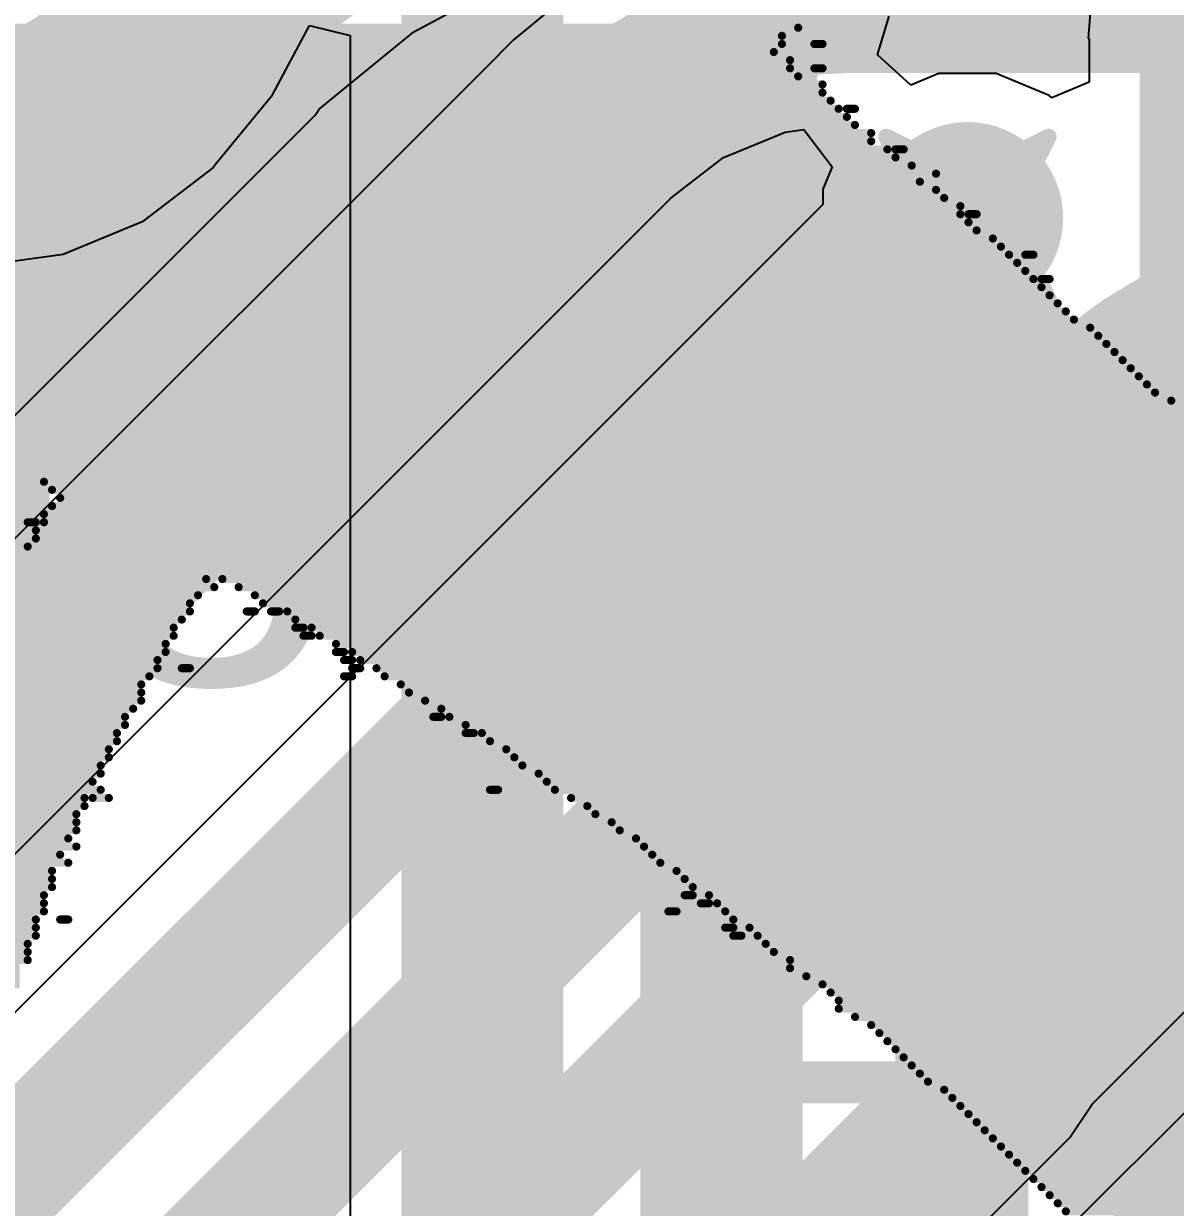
# Model space of a CAD drawing. Header units: inches. Extents: x -5 to 426, y -53 to 116.
# Drawn here: x 27.379 to 30.986, y -7.304 to -3.595 of the extents above; entities that cross this region are included whole.
import ezdxf

# ---------------------------------------------------------------- set-up
doc = ezdxf.new("R2010")
doc.units = ezdxf.units.IN
for name, color, linetype in [('Board Outline', 216, 'Continuous'), ('Bottom Layer', 5, 'Continuous'), ('Bottom Overlay', 54, 'Continuous'), ('Drill Drawing', 1, 'Continuous'), ('Top Layer', 1, 'Continuous'), ('Top Overlay', 2, 'Continuous'), ('Top Paste', 8, 'Continuous'), ('Top Solder', 216, 'Continuous'), ('Via Holes', 16, 'Continuous')]:
    doc.layers.add(name, color=color, linetype=linetype)
doc.styles.add('Arial', font='', dxfattribs={"height": 0.2})
doc.styles.get('Arial').set_extended_font_data('Arial')

# ---------------------------------------------------------------- blocks, each defined once
blk = doc.blocks.new('R___0603_50')
at = {"layer": 'Top Layer'}
for points in [[(-0.381, 0.4445), (-0.381, -0.4445), (-1.143, -0.4445), (-1.143, 0.4445)], [(1.143, 0.4445), (1.143, -0.4445), (0.381, -0.4445), (0.381, 0.4445)]]:
    blk.add_hatch(color=1, dxfattribs=at).paths.add_polyline_path(points)
at = {"layer": 'Top Paste'}
for points in [[(-0.381, 0.4445), (-0.381, -0.4445), (-1.143, -0.4445), (-1.143, 0.4445)], [(1.143, 0.4445), (1.143, -0.4445), (0.381, -0.4445), (0.381, 0.4445)]]:
    blk.add_hatch(color=8, dxfattribs=at).paths.add_polyline_path(points)
at = {"layer": 'Top Solder'}
for points in [[(-0.2794, 0.5461), (-0.2794, -0.5461), (-1.2446, -0.5461), (-1.2446, 0.5461)], [(1.2446, 0.5461), (1.2446, -0.5461), (0.2794, -0.5461), (0.2794, 0.5461)]]:
    blk.add_hatch(color=216, dxfattribs=at).paths.add_polyline_path(points)
at = {"layer": 'Top Overlay', "const_width": 0.127}
for points in [[(-1.2192, 0.5334), (1.2192, 0.5334)], [(-1.2192, 0.5334), (-1.2192, -0.5334)], [(1.2192, 0.5334), (1.2192, -0.5334)], [(-1.2192, -0.5334), (1.2192, -0.5334)]]:
    blk.add_lwpolyline(points, dxfattribs=at)
at = {"layer": 'Top Overlay', "const_width": 0.0635}
for points in [[(-1.25095, 0.5334, 1), (-1.18745, 0.5334, 1)], [(-1.25095, 0.5334, 1), (-1.18745, 0.5334, 1)], [(1.18745, 0.5334, 1), (1.25095, 0.5334, 1)], [(1.18745, 0.5334, 1), (1.25095, 0.5334, 1)], [(-1.25095, -0.5334, 1), (-1.18745, -0.5334, 1)], [(-1.25095, -0.5334, 1), (-1.18745, -0.5334, 1)], [(1.18745, -0.5334, 1), (1.25095, -0.5334, 1)], [(1.18745, -0.5334, 1), (1.25095, -0.5334, 1)]]:
    blk.add_lwpolyline(points, format="xyb", close=True, dxfattribs=at)
blk = doc.blocks.new('TSOT_23_6_73')
at = {"layer": 'Top Overlay', "const_width": 0.127}
for points in [[(-1.8542, 0.9652), (-1.9812, 1.0922)], [(-1.9812, 1.0922), (-1.9812, 0.8382)], [(-1.8542, 0.9652), (-1.9812, 0.8382)]]:
    blk.add_lwpolyline(points, dxfattribs=at)
at = {"layer": 'Top Overlay', "const_width": 0.0635}
for points in [[(-2.013, 1.0922, 1), (-1.9494, 1.0922, 1)], [(-2.013, 1.0922, 1), (-1.9494, 1.0922, 1)], [(-1.886, 0.9652, 1), (-1.8224, 0.9652, 1)], [(-1.886, 0.9652, 1), (-1.8224, 0.9652, 1)], [(-2.013, 0.8382, 1), (-1.9494, 0.8382, 1)], [(-2.013, 0.8382, 1), (-1.9494, 0.8382, 1)]]:
    blk.add_lwpolyline(points, format="xyb", close=True, dxfattribs=at)

msp = doc.modelspace()

# ---------------------------------------------------------------- hatches: boundary and pattern name
at = {"layer": 'Bottom Layer'}
h = msp.add_hatch(color=5, dxfattribs=at)
edge = h.paths.add_edge_path()
edge.add_arc((30.3345, -4.2036), 0.3, 0, 360)
at = {"layer": 'Top Layer'}
h = msp.add_hatch(color=1, dxfattribs=at)
edge = h.paths.add_edge_path()
edge.add_arc((30.3345, -4.2036), 0.3, 0, 360)
msp.add_hatch(color=1, dxfattribs=at).paths.add_polyline_path([(30.8484, -5.894), (33.2963, -5.894), (33.2963, -4.9796), (30.8484, -4.9796)])
at = {"layer": 'Via Holes'}
h = msp.add_hatch(color=7, dxfattribs=at)
edge = h.paths.add_edge_path()
edge.add_arc((30.3345, -4.2036), 0.15, 0, 360)

# ---------------------------------------------------------------- linework, layer by layer
at = {"layer": 'Board Outline', "const_width": 0.254}
msp.add_lwpolyline([(49.7725, 6.3481, -1.144567), (-0.2979, -38.4414)], format="xyb", dxfattribs=at)
at = {"layer": 'Bottom Layer'}
for p, q in [((28.6002, -3.6204), (28.9576, -3.4293)), ((29.0488, -3.5344), (28.9114, -3.6472)), ((28.3038, -3.8636), (28.6002, -3.6204)), ((28.9113, -3.6472), (28.8219, -3.7373)), ((28.9114, -3.6472), (28.9113, -3.6472)), ((28.8219, -3.7373), (20.6714, -11.8878)), ((20.6395, -11.534), (28.2915, -3.8821)), ((28.2915, -3.8821), (28.3038, -3.8636)), ((29.7632, -3.9349), (29.8219, -3.9272)), ((29.8219, -3.9272), (29.9111, -4.0435)), ((29.5708, -4.0146), (29.7632, -3.9349)), ((29.5022, -4.0672), (29.5708, -4.0146)), ((29.4061, -4.142), (29.5022, -4.0672)), ((29.9111, -4.0435), (29.8821, -4.1136)), ((29.8821, -4.1136), (29.8821, -4.1615)), ((29.3173, -4.2308), (29.4061, -4.142)), ((29.8821, -4.1615), (20.9794, -13.0642)), ((21.1658, -12.3823), (29.3173, -4.2308)), ((30.7247, -6.9808), (31.2388, -6.4667)), ((31.1856, -6.8354), (21.0486, -16.9723)), ((30.6554, -7.0844), (30.7247, -6.9808)), ((20.8373, -16.9025), (30.6554, -7.0844))]:
    msp.add_line(p, q, dxfattribs=at)
for points, const_width in [([(27.9527, -3.5433, -0.198912), (29.7488, -2.7993)], 0.635), ([(29.1589, -3.8947, -0.198912), (29.9697, -3.5589)], 0.381), ([(30.4822, -4.9336, -0.198912), (32.2783, -4.1897)], 0.381), ([(30.3798, -5.8424, -0.198912), (32.8178, -4.8326)], 0.381), ([(31.0057, -6.2054, -0.196871), (32.7876, -5.4755)], 0.381), ([(30.9916, -6.2194, -0.001965), (31.0057, -6.2054)], 0.381)]:
    msp.add_lwpolyline(points, format="xyb", dxfattribs=dict(at, const_width=const_width))
for points, const_width in [([(20.3008, -11.1952), (27.9527, -3.5433)], 0.635), ([(29.9697, -3.5589), (39.7896, -3.5589)], 0.381), ([(20.9186, -12.135), (29.1589, -3.8947)], 0.381), ([(21.2267, -13.3114), (30.3345, -4.2036)], 0.381), ([(20.0917, -15.3242), (30.4822, -4.9336)], 0.381), ([(19.8879, -16.3343), (30.3798, -5.8424)], 0.381), ([(30.4082, -6.8028), (30.9916, -6.2194)], 0.381), ([(30.3022, -6.9088), (30.4082, -6.8028)], 0.381), ([(30.4082, -6.8372), (30.4082, -6.8028)], 0.381), ([(19.8207, -17.4247), (30.4082, -6.8372)], 0.381), ([(21.091, -17.4244), (31.5226, -6.9928)], 0.381)]:
    msp.add_lwpolyline(points, dxfattribs=dict(at, const_width=const_width))
for points, const_width in [([(27.794, -3.5433, 1), (28.1115, -3.5433, 1)], 0.3175), ([(27.794, -3.5433, 1), (28.1115, -3.5433, 1)], 0.3175), ([(29.8744, -3.5589, 1), (30.0649, -3.5589, 1)], 0.1905), ([(29.8744, -3.5589, 1), (30.0649, -3.5589, 1)], 0.1905), ([(29.0637, -3.8947, 1), (29.2542, -3.8947, 1)], 0.1905), ([(29.0637, -3.8947, 1), (29.2542, -3.8947, 1)], 0.1905), ([(30.2393, -4.2036, 1), (30.4298, -4.2036, 1)], 0.1905), ([(30.387, -4.9336, 1), (30.5775, -4.9336, 1)], 0.1905), ([(30.387, -4.9336, 1), (30.5775, -4.9336, 1)], 0.1905), ([(30.2845, -5.8424, 1), (30.475, -5.8424, 1)], 0.1905), ([(30.2845, -5.8424, 1), (30.475, -5.8424, 1)], 0.1905), ([(30.8963, -6.2194, 1), (31.0868, -6.2194, 1)], 0.1905), ([(30.8963, -6.2194, 1), (31.0868, -6.2194, 1)], 0.1905), ([(30.9105, -6.2054, 1), (31.101, -6.2054, 1)], 0.1905), ([(30.9105, -6.2054, 1), (31.101, -6.2054, 1)], 0.1905), ([(30.313, -6.8028, 1), (30.5035, -6.8028, 1)], 0.1905), ([(30.313, -6.8028, 1), (30.5035, -6.8028, 1)], 0.1905), ([(30.313, -6.8028, 1), (30.5035, -6.8028, 1)], 0.1905), ([(30.313, -6.8372, 1), (30.5035, -6.8372, 1)], 0.1905), ([(30.313, -6.8372, 1), (30.5035, -6.8372, 1)], 0.1905), ([(30.2069, -6.9088, 1), (30.3974, -6.9088, 1)], 0.1905)]:
    msp.add_lwpolyline(points, format="xyb", close=True, dxfattribs=dict(at, const_width=const_width))
at = {"layer": 'Bottom Overlay', "const_width": 0.0254}
for points in [[(26.8581, -3.608), (29.8045, -3.608)], [(26.8327, -3.6334), (29.7537, -3.6334)], [(26.8073, -3.6588), (29.7537, -3.6588)], [(29.8553, -3.6588), (29.8807, -3.6588)], [(26.7565, -3.7096), (29.7791, -3.7096)], [(26.7819, -3.6842), (29.7283, -3.6842)], [(26.7311, -3.735), (29.7791, -3.735)], [(29.8553, -3.735), (29.8807, -3.735)], [(26.6295, -3.7858), (29.8807, -3.7858)], [(26.7057, -3.7604), (29.8045, -3.7604)], [(26.6295, -3.8112), (29.8807, -3.8112)], [(26.5787, -3.862), (29.9315, -3.862)], [(26.6041, -3.8366), (29.9061, -3.8366)], [(29.9569, -3.862), (29.9823, -3.862)], [(26.5533, -3.8874), (29.9569, -3.8874)], [(26.5025, -3.9382), (30.0331, -3.9382)], [(26.5279, -3.9128), (29.9823, -3.9128)], [(26.4771, -3.9636), (30.0331, -3.9636)], [(26.4263, -4.0144), (30.1093, -4.0144)], [(26.4517, -3.989), (30.0839, -3.989)], [(30.1093, -3.989), (30.1347, -3.989)], [(26.4009, -4.0398), (30.1601, -4.0398)], [(26.3247, -4.0906), (30.1855, -4.0906)], [(26.3755, -4.0652), (30.2363, -4.0652)], [(26.2993, -4.116), (30.2363, -4.116)], [(26.2739, -4.1414), (30.2617, -4.1414)], [(26.2231, -4.1922), (30.3125, -4.1922)], [(26.2485, -4.1668), (30.3125, -4.1668)], [(30.3379, -4.1922), (30.3633, -4.1922)], [(26.1977, -4.2176), (30.3379, -4.2176)], [(26.1215, -4.2684), (30.4141, -4.2684)], [(26.1723, -4.243), (30.3633, -4.243)], [(26.1215, -4.2938), (30.4395, -4.2938)], [(26.0707, -4.3446), (30.4903, -4.3446)], [(26.0961, -4.3192), (30.4649, -4.3192)], [(30.5157, -4.3192), (30.5411, -4.3192)], [(26.0199, -4.37), (30.5157, -4.37)], [(26.0453, -4.3954), (30.5411, -4.3954)], [(26.0961, -4.4208), (30.5665, -4.4208)], [(30.5665, -4.3954), (30.5919, -4.3954)], [(26.1469, -4.4462), (30.5919, -4.4462)], [(26.2231, -4.4716), (30.6173, -4.4716)], [(26.2739, -4.497), (30.6427, -4.497)], [(26.3247, -4.5224), (30.6681, -4.5224)], [(26.4009, -4.5478), (30.7189, -4.5478)], [(26.4517, -4.5732), (30.7443, -4.5732)], [(26.5025, -4.5986), (30.7697, -4.5986)], [(26.5787, -4.624), (30.7951, -4.624)], [(26.6295, -4.6494), (30.8205, -4.6494)], [(26.6803, -4.6748), (30.8459, -4.6748)], [(26.7565, -4.7002), (30.8713, -4.7002)], [(26.8073, -4.7256), (30.8967, -4.7256)], [(26.8581, -4.751), (30.9221, -4.751)], [(26.9343, -4.7764), (30.9729, -4.7764)], [(26.9597, -4.8018), (30.9983, -4.8018)], [(27.0359, -4.8272), (31.0491, -4.8272)], [(27.0867, -4.8526), (31.0491, -4.8526)], [(27.1375, -4.878), (31.0999, -4.878)], [(27.1883, -4.9034), (31.0999, -4.9034)], [(27.2391, -4.9288), (31.1507, -4.9288)], [(27.2899, -4.9542), (31.1507, -4.9542)], [(27.3153, -4.9796), (31.2015, -4.9796)], [(27.3661, -5.005), (31.2269, -5.005)], [(27.4423, -5.0304), (31.2523, -5.0304)], [(27.4677, -5.0558), (31.2777, -5.0558)], [(27.4931, -5.0812), (31.3031, -5.0812)], [(27.4677, -5.1066), (31.3285, -5.1066)], [(27.3915, -5.1574), (27.4169, -5.1574)], [(27.4423, -5.132), (31.3539, -5.132)], [(27.4423, -5.1574), (31.3793, -5.1574)], [(27.4169, -5.1828), (31.4301, -5.1828)], [(27.3915, -5.2336), (31.4809, -5.2336)], [(27.4169, -5.2082), (31.4555, -5.2082)], [(27.3661, -5.259), (31.5063, -5.259)], [(27.3407, -5.3098), (31.5571, -5.3098)], [(27.3661, -5.2844), (31.5317, -5.2844)], [(27.3407, -5.3352), (27.9503, -5.3352)], [(28.0011, -5.3352), (31.5825, -5.3352)], [(27.3153, -5.3606), (27.9757, -5.3606)], [(27.3153, -5.386), (27.9249, -5.386)], [(28.0519, -5.3606), (31.6079, -5.3606)], [(28.1027, -5.386), (31.6333, -5.386)], [(27.2899, -5.4114), (27.8995, -5.4114)], [(28.1281, -5.4114), (31.6587, -5.4114)], [(27.2645, -5.4368), (27.8995, -5.4368)], [(27.2645, -5.4622), (27.8741, -5.4622)], [(28.0773, -5.4368), (28.1027, -5.4368)], [(28.1535, -5.4368), (28.1789, -5.4368)], [(28.2043, -5.4368), (31.6841, -5.4368)], [(28.2297, -5.4622), (31.7095, -5.4622)], [(27.2137, -5.4876), (27.8487, -5.4876)], [(28.2297, -5.4876), (28.2551, -5.4876)], [(28.2805, -5.4876), (31.7349, -5.4876)], [(27.2391, -5.513), (27.8487, -5.513)], [(28.2551, -5.513), (28.2805, -5.513)], [(28.3059, -5.513), (31.7603, -5.513)], [(27.1883, -5.5638), (27.8233, -5.5638)], [(27.2137, -5.5384), (27.8233, -5.5384)], [(28.3567, -5.5384), (31.8111, -5.5384)], [(28.3567, -5.5638), (28.3821, -5.5638)], [(28.4075, -5.5638), (31.8365, -5.5638)], [(27.1883, -5.5892), (27.7979, -5.5892)], [(28.3821, -5.5892), (28.4075, -5.5892)], [(28.4329, -5.5892), (31.8365, -5.5892)], [(27.1629, -5.64), (27.7725, -5.64)], [(27.1883, -5.6146), (27.7979, -5.6146)], [(27.8741, -5.6146), (27.8995, -5.6146)], [(28.3821, -5.64), (28.4075, -5.64)], [(28.4075, -5.6146), (28.4329, -5.6146)], [(28.4837, -5.6146), (31.8619, -5.6146)], [(28.5091, -5.64), (31.9127, -5.64)], [(27.1629, -5.6654), (27.7471, -5.6654)], [(28.5599, -5.6654), (31.9381, -5.6654)], [(27.1375, -5.6908), (27.7471, -5.6908)], [(27.1375, -5.7162), (27.7471, -5.7162)], [(28.5853, -5.6908), (31.9635, -5.6908)], [(28.6361, -5.7162), (31.9889, -5.7162)], [(27.1121, -5.7416), (27.7217, -5.7416)], [(28.6869, -5.7416), (32.0143, -5.7416)], [(27.1121, -5.767), (27.6963, -5.767)], [(27.1121, -5.7924), (27.6963, -5.7924)], [(28.6615, -5.767), (28.6869, -5.767)], [(28.7123, -5.767), (32.0397, -5.767)], [(28.7631, -5.7924), (32.0651, -5.7924)], [(27.0867, -5.8178), (27.6709, -5.8178)], [(28.7631, -5.8178), (28.7885, -5.8178)], [(28.8139, -5.8178), (32.0905, -5.8178)], [(27.0613, -5.8432), (27.6709, -5.8432)], [(27.0613, -5.8686), (27.6455, -5.8686)], [(28.8393, -5.8432), (32.1159, -5.8432)], [(28.8901, -5.8686), (32.1413, -5.8686)], [(27.0613, -5.894), (27.6455, -5.894)], [(28.9155, -5.894), (32.1921, -5.894)], [(27.0359, -5.9194), (27.6201, -5.9194)], [(27.0359, -5.9448), (27.6201, -5.9448)], [(28.9409, -5.9194), (32.1921, -5.9194)], [(28.9917, -5.9448), (32.2175, -5.9448)], [(27.0359, -5.9702), (27.5947, -5.9702)], [(29.0171, -5.9702), (32.2429, -5.9702)], [(27.0105, -5.9956), (27.6201, -5.9956)], [(28.8393, -5.9956), (28.8647, -5.9956)], [(29.0425, -5.9956), (32.2683, -5.9956)], [(26.9851, -6.0464), (27.5693, -6.0464)], [(27.0105, -6.021), (27.5693, -6.021)], [(27.5947, -6.021), (27.6455, -6.021)], [(29.0933, -6.021), (32.2937, -6.021)], [(29.1441, -6.0464), (32.3191, -6.0464)], [(26.9851, -6.0718), (27.5439, -6.0718)], [(29.1695, -6.0718), (32.3699, -6.0718)], [(26.9597, -6.0972), (27.5439, -6.0972)], [(26.9597, -6.1226), (27.5439, -6.1226)], [(29.2203, -6.0972), (32.3953, -6.0972)], [(29.2457, -6.1226), (32.3953, -6.1226)], [(26.9597, -6.148), (27.5185, -6.148)], [(29.2965, -6.148), (32.4207, -6.148)], [(26.9343, -6.1734), (27.5439, -6.1734)], [(26.9343, -6.1988), (27.4931, -6.1988)], [(29.3219, -6.1734), (32.4461, -6.1734)], [(29.3473, -6.1988), (32.4969, -6.1988)], [(26.9089, -6.2242), (27.5185, -6.2242)], [(29.3727, -6.2242), (32.5477, -6.2242)], [(26.8835, -6.2496), (27.4677, -6.2496)], [(26.9089, -6.275), (27.4677, -6.275)], [(29.4235, -6.2496), (32.5477, -6.2496)], [(29.4489, -6.275), (32.5731, -6.275)], [(26.8835, -6.3004), (27.4677, -6.3004)], [(29.4743, -6.3004), (32.5985, -6.3004)], [(26.8835, -6.3258), (27.4423, -6.3258)], [(26.8835, -6.3512), (27.4423, -6.3512)], [(29.4489, -6.3258), (29.4743, -6.3258)], [(29.4997, -6.3512), (29.5251, -6.3512)], [(29.5251, -6.3258), (32.6239, -6.3258)], [(29.5505, -6.3512), (32.6747, -6.3512)], [(26.8581, -6.3766), (27.4423, -6.3766)], [(29.3981, -6.3766), (29.4235, -6.3766)], [(29.5759, -6.3766), (32.7001, -6.3766)], [(26.8581, -6.402), (27.4169, -6.402)], [(26.8581, -6.4274), (27.4169, -6.4274)], [(27.4931, -6.402), (27.5185, -6.402)], [(29.5759, -6.4274), (29.6013, -6.4274)], [(29.6013, -6.402), (32.7001, -6.402)], [(29.6521, -6.4274), (32.7001, -6.4274)], [(26.8327, -6.4528), (27.4169, -6.4528)], [(29.6013, -6.4528), (29.6267, -6.4528)], [(29.6775, -6.4528), (32.7255, -6.4528)], [(26.8327, -6.4782), (27.3915, -6.4782)], [(29.7029, -6.4782), (32.7509, -6.4782)], [(26.8327, -6.5036), (27.3915, -6.5036)], [(26.8327, -6.529), (27.3915, -6.529)], [(29.7283, -6.5036), (32.8017, -6.5036)], [(29.7791, -6.529), (32.8271, -6.529)], [(26.8073, -6.5544), (27.3661, -6.5544)], [(29.7791, -6.5544), (32.8271, -6.5544)], [(26.8073, -6.5798), (27.3661, -6.5798)], [(26.8073, -6.6052), (27.3661, -6.6052)], [(29.8299, -6.5798), (32.8525, -6.5798)], [(29.8807, -6.6052), (32.8779, -6.6052)], [(29.9061, -6.6306), (32.9287, -6.6306)], [(29.9315, -6.656), (32.9287, -6.656)], [(29.9315, -6.6814), (32.9541, -6.6814)], [(29.9823, -6.7068), (32.9795, -6.7068)], [(30.0331, -6.7322), (33.0049, -6.7322)], [(30.0585, -6.7576), (33.0303, -6.7576)], [(30.0839, -6.783), (33.0557, -6.783)], [(30.1093, -6.8084), (33.0811, -6.8084)], [(30.1347, -6.8338), (33.1319, -6.8338)], [(30.1601, -6.8592), (33.1319, -6.8592)], [(30.1855, -6.8846), (33.1319, -6.8846)], [(30.2109, -6.91), (33.1573, -6.91)], [(30.2617, -6.9354), (33.1827, -6.9354)], [(30.2871, -6.9608), (33.2081, -6.9608)], [(30.3125, -6.9862), (33.2335, -6.9862)], [(30.3379, -7.0116), (33.2843, -7.0116)], [(30.3633, -7.037), (33.3097, -7.037)], [(30.3887, -7.0624), (33.3097, -7.0624)], [(30.4141, -7.0878), (33.3351, -7.0878)], [(30.4395, -7.1132), (33.3351, -7.1132)], [(30.4649, -7.1386), (33.3605, -7.1386)], [(30.4903, -7.164), (33.3859, -7.164)], [(30.5157, -7.1894), (33.4113, -7.1894)], [(30.5411, -7.2148), (33.4113, -7.2148)], [(30.5665, -7.2402), (33.4367, -7.2402)], [(30.5919, -7.2656), (33.4875, -7.2656)], [(30.6173, -7.291), (33.4621, -7.291)], [(30.6427, -7.3164), (33.4875, -7.3164)]]:
    msp.add_lwpolyline(points, dxfattribs=at)
at = {"layer": 'Bottom Overlay', "const_width": 0.0127}
for points in [[(29.7981, -3.608, 1), (29.8108, -3.608, 1)], [(29.7473, -3.6334, 1), (29.76, -3.6334, 1)], [(29.7473, -3.6588, 1), (29.76, -3.6588, 1)], [(29.8489, -3.6588, 1), (29.8616, -3.6588, 1)], [(29.8743, -3.6588, 1), (29.887, -3.6588, 1)], [(29.7219, -3.6842, 1), (29.7346, -3.6842, 1)], [(29.7727, -3.7096, 1), (29.7854, -3.7096, 1)], [(29.7727, -3.735, 1), (29.7854, -3.735, 1)], [(29.8489, -3.735, 1), (29.8616, -3.735, 1)], [(29.8743, -3.735, 1), (29.887, -3.735, 1)], [(29.7981, -3.7604, 1), (29.8108, -3.7604, 1)], [(29.8743, -3.7858, 1), (29.887, -3.7858, 1)], [(29.8743, -3.8112, 1), (29.887, -3.8112, 1)], [(29.8997, -3.8366, 1), (29.9124, -3.8366, 1)], [(29.9251, -3.862, 1), (29.9378, -3.862, 1)], [(29.9505, -3.862, 1), (29.9632, -3.862, 1)], [(29.9759, -3.862, 1), (29.9886, -3.862, 1)], [(29.9505, -3.8874, 1), (29.9632, -3.8874, 1)], [(29.9759, -3.9128, 1), (29.9886, -3.9128, 1)], [(30.0267, -3.9382, 1), (30.0394, -3.9382, 1)], [(30.0267, -3.9636, 1), (30.0394, -3.9636, 1)], [(30.0775, -3.989, 1), (30.0902, -3.989, 1)], [(30.1029, -3.989, 1), (30.1156, -3.989, 1)], [(30.1029, -4.0144, 1), (30.1156, -4.0144, 1)], [(30.1283, -3.989, 1), (30.141, -3.989, 1)], [(30.1537, -4.0398, 1), (30.1664, -4.0398, 1)], [(30.1791, -4.0906, 1), (30.1918, -4.0906, 1)], [(30.2299, -4.0652, 1), (30.2426, -4.0652, 1)], [(30.2299, -4.116, 1), (30.2426, -4.116, 1)], [(30.2553, -4.1414, 1), (30.268, -4.1414, 1)], [(30.3061, -4.1668, 1), (30.3188, -4.1668, 1)], [(30.3061, -4.1922, 1), (30.3188, -4.1922, 1)], [(30.3315, -4.1922, 1), (30.3442, -4.1922, 1)], [(30.3569, -4.1922, 1), (30.3696, -4.1922, 1)], [(30.3315, -4.2176, 1), (30.3442, -4.2176, 1)], [(30.3569, -4.243, 1), (30.3696, -4.243, 1)], [(30.4077, -4.2684, 1), (30.4204, -4.2684, 1)], [(30.4331, -4.2938, 1), (30.4458, -4.2938, 1)], [(30.4585, -4.3192, 1), (30.4712, -4.3192, 1)], [(30.4839, -4.3446, 1), (30.4966, -4.3446, 1)], [(30.5093, -4.3192, 1), (30.522, -4.3192, 1)], [(30.5347, -4.3192, 1), (30.5474, -4.3192, 1)], [(30.5093, -4.37, 1), (30.522, -4.37, 1)], [(30.5347, -4.3954, 1), (30.5474, -4.3954, 1)], [(30.5601, -4.3954, 1), (30.5728, -4.3954, 1)], [(30.5601, -4.4208, 1), (30.5728, -4.4208, 1)], [(30.5855, -4.3954, 1), (30.5982, -4.3954, 1)], [(30.5855, -4.4462, 1), (30.5982, -4.4462, 1)], [(30.6109, -4.4716, 1), (30.6236, -4.4716, 1)], [(30.6363, -4.497, 1), (30.649, -4.497, 1)], [(30.6617, -4.5224, 1), (30.6744, -4.5224, 1)], [(30.7125, -4.5478, 1), (30.7252, -4.5478, 1)], [(30.7379, -4.5732, 1), (30.7506, -4.5732, 1)], [(30.7633, -4.5986, 1), (30.776, -4.5986, 1)], [(30.7887, -4.624, 1), (30.8014, -4.624, 1)], [(30.8141, -4.6494, 1), (30.8268, -4.6494, 1)], [(30.8395, -4.6748, 1), (30.8522, -4.6748, 1)], [(30.8649, -4.7002, 1), (30.8776, -4.7002, 1)], [(30.8903, -4.7256, 1), (30.903, -4.7256, 1)], [(30.9157, -4.751, 1), (30.9284, -4.751, 1)], [(30.9665, -4.7764, 1), (30.9792, -4.7764, 1)], [(27.4359, -5.0304, 1), (27.4486, -5.0304, 1)], [(27.4613, -5.0558, 1), (27.474, -5.0558, 1)], [(27.4867, -5.0812, 1), (27.4994, -5.0812, 1)], [(27.4613, -5.1066, 1), (27.474, -5.1066, 1)], [(27.3851, -5.1574, 1), (27.3978, -5.1574, 1)], [(27.4105, -5.1574, 1), (27.4232, -5.1574, 1)], [(27.4359, -5.132, 1), (27.4486, -5.132, 1)], [(27.4359, -5.1574, 1), (27.4486, -5.1574, 1)], [(27.4105, -5.1828, 1), (27.4232, -5.1828, 1)], [(27.3851, -5.2336, 1), (27.3978, -5.2336, 1)], [(27.4105, -5.2082, 1), (27.4232, -5.2082, 1)], [(27.9439, -5.3352, 1), (27.9566, -5.3352, 1)], [(27.9947, -5.3352, 1), (28.0074, -5.3352, 1)], [(27.9185, -5.386, 1), (27.9312, -5.386, 1)], [(27.9693, -5.3606, 1), (27.982, -5.3606, 1)], [(28.0455, -5.3606, 1), (28.0582, -5.3606, 1)], [(28.0963, -5.386, 1), (28.109, -5.386, 1)], [(27.8931, -5.4114, 1), (27.9058, -5.4114, 1)], [(28.1217, -5.4114, 1), (28.1344, -5.4114, 1)], [(27.8677, -5.4622, 1), (27.8804, -5.4622, 1)], [(27.8931, -5.4368, 1), (27.9058, -5.4368, 1)], [(28.0709, -5.4368, 1), (28.0836, -5.4368, 1)], [(28.0963, -5.4368, 1), (28.109, -5.4368, 1)], [(28.1471, -5.4368, 1), (28.1598, -5.4368, 1)], [(28.1725, -5.4368, 1), (28.1852, -5.4368, 1)], [(28.1979, -5.4368, 1), (28.2106, -5.4368, 1)], [(28.2233, -5.4622, 1), (28.236, -5.4622, 1)], [(27.8423, -5.4876, 1), (27.855, -5.4876, 1)], [(28.2233, -5.4876, 1), (28.236, -5.4876, 1)], [(28.2487, -5.4876, 1), (28.2614, -5.4876, 1)], [(28.2741, -5.4876, 1), (28.2868, -5.4876, 1)], [(27.8423, -5.513, 1), (27.855, -5.513, 1)], [(28.2487, -5.513, 1), (28.2614, -5.513, 1)], [(28.2741, -5.513, 1), (28.2868, -5.513, 1)], [(28.2995, -5.513, 1), (28.3122, -5.513, 1)], [(27.8169, -5.5384, 1), (27.8296, -5.5384, 1)], [(27.8169, -5.5638, 1), (27.8296, -5.5638, 1)], [(28.3503, -5.5384, 1), (28.363, -5.5384, 1)], [(28.3503, -5.5638, 1), (28.363, -5.5638, 1)], [(28.3757, -5.5638, 1), (28.3884, -5.5638, 1)], [(28.4011, -5.5638, 1), (28.4138, -5.5638, 1)], [(27.7915, -5.5892, 1), (27.8042, -5.5892, 1)], [(28.3757, -5.5892, 1), (28.3884, -5.5892, 1)], [(28.4011, -5.5892, 1), (28.4138, -5.5892, 1)], [(28.4265, -5.5892, 1), (28.4392, -5.5892, 1)], [(27.7661, -5.64, 1), (27.7788, -5.64, 1)], [(27.7915, -5.6146, 1), (27.8042, -5.6146, 1)], [(27.8677, -5.6146, 1), (27.8804, -5.6146, 1)], [(27.8931, -5.6146, 1), (27.9058, -5.6146, 1)], [(28.3757, -5.64, 1), (28.3884, -5.64, 1)], [(28.4011, -5.6146, 1), (28.4138, -5.6146, 1)], [(28.4011, -5.64, 1), (28.4138, -5.64, 1)], [(28.4265, -5.6146, 1), (28.4392, -5.6146, 1)], [(28.4773, -5.6146, 1), (28.49, -5.6146, 1)], [(28.5027, -5.64, 1), (28.5154, -5.64, 1)], [(27.7407, -5.6654, 1), (27.7534, -5.6654, 1)], [(28.5535, -5.6654, 1), (28.5662, -5.6654, 1)], [(27.7407, -5.6908, 1), (27.7534, -5.6908, 1)], [(27.7407, -5.7162, 1), (27.7534, -5.7162, 1)], [(28.5789, -5.6908, 1), (28.5916, -5.6908, 1)], [(28.6297, -5.7162, 1), (28.6424, -5.7162, 1)], [(27.7153, -5.7416, 1), (27.728, -5.7416, 1)], [(28.6805, -5.7416, 1), (28.6932, -5.7416, 1)], [(27.6899, -5.767, 1), (27.7026, -5.767, 1)], [(27.6899, -5.7924, 1), (27.7026, -5.7924, 1)], [(28.6551, -5.767, 1), (28.6678, -5.767, 1)], [(28.6805, -5.767, 1), (28.6932, -5.767, 1)], [(28.7059, -5.767, 1), (28.7186, -5.767, 1)], [(28.7567, -5.7924, 1), (28.7694, -5.7924, 1)], [(27.6645, -5.8178, 1), (27.6772, -5.8178, 1)], [(28.7567, -5.8178, 1), (28.7694, -5.8178, 1)], [(28.7821, -5.8178, 1), (28.7948, -5.8178, 1)], [(28.8075, -5.8178, 1), (28.8202, -5.8178, 1)], [(27.6391, -5.8686, 1), (27.6518, -5.8686, 1)], [(27.6645, -5.8432, 1), (27.6772, -5.8432, 1)], [(28.8329, -5.8432, 1), (28.8456, -5.8432, 1)], [(28.8837, -5.8686, 1), (28.8964, -5.8686, 1)], [(27.6391, -5.894, 1), (27.6518, -5.894, 1)], [(28.9091, -5.894, 1), (28.9218, -5.894, 1)], [(27.6137, -5.9194, 1), (27.6264, -5.9194, 1)], [(27.6137, -5.9448, 1), (27.6264, -5.9448, 1)], [(28.9345, -5.9194, 1), (28.9472, -5.9194, 1)], [(28.9853, -5.9448, 1), (28.998, -5.9448, 1)], [(27.5883, -5.9702, 1), (27.601, -5.9702, 1)], [(29.0107, -5.9702, 1), (29.0234, -5.9702, 1)], [(27.6137, -5.9956, 1), (27.6264, -5.9956, 1)], [(28.8329, -5.9956, 1), (28.8456, -5.9956, 1)], [(28.8583, -5.9956, 1), (28.871, -5.9956, 1)], [(29.0361, -5.9956, 1), (29.0488, -5.9956, 1)], [(27.5629, -6.021, 1), (27.5756, -6.021, 1)], [(27.5629, -6.0464, 1), (27.5756, -6.0464, 1)], [(27.5883, -6.021, 1), (27.601, -6.021, 1)], [(27.6391, -6.021, 1), (27.6518, -6.021, 1)], [(29.0869, -6.021, 1), (29.0996, -6.021, 1)], [(29.1377, -6.0464, 1), (29.1504, -6.0464, 1)], [(27.5375, -6.0718, 1), (27.5502, -6.0718, 1)], [(29.1631, -6.0718, 1), (29.1758, -6.0718, 1)], [(27.5375, -6.0972, 1), (27.5502, -6.0972, 1)], [(27.5375, -6.1226, 1), (27.5502, -6.1226, 1)], [(29.2139, -6.0972, 1), (29.2266, -6.0972, 1)], [(29.2393, -6.1226, 1), (29.252, -6.1226, 1)], [(27.5121, -6.148, 1), (27.5248, -6.148, 1)], [(29.2901, -6.148, 1), (29.3028, -6.148, 1)], [(27.4867, -6.1988, 1), (27.4994, -6.1988, 1)], [(27.5375, -6.1734, 1), (27.5502, -6.1734, 1)], [(29.3155, -6.1734, 1), (29.3282, -6.1734, 1)], [(29.3409, -6.1988, 1), (29.3536, -6.1988, 1)], [(27.5121, -6.2242, 1), (27.5248, -6.2242, 1)], [(29.3663, -6.2242, 1), (29.379, -6.2242, 1)], [(27.4613, -6.2496, 1), (27.474, -6.2496, 1)], [(27.4613, -6.275, 1), (27.474, -6.275, 1)], [(29.4171, -6.2496, 1), (29.4298, -6.2496, 1)], [(29.4425, -6.275, 1), (29.4552, -6.275, 1)], [(27.4613, -6.3004, 1), (27.474, -6.3004, 1)], [(29.4679, -6.3004, 1), (29.4806, -6.3004, 1)], [(27.4359, -6.3258, 1), (27.4486, -6.3258, 1)], [(27.4359, -6.3512, 1), (27.4486, -6.3512, 1)], [(29.4425, -6.3258, 1), (29.4552, -6.3258, 1)], [(29.4679, -6.3258, 1), (29.4806, -6.3258, 1)], [(29.4933, -6.3512, 1), (29.506, -6.3512, 1)], [(29.5187, -6.3258, 1), (29.5314, -6.3258, 1)], [(29.5187, -6.3512, 1), (29.5314, -6.3512, 1)], [(29.5441, -6.3512, 1), (29.5568, -6.3512, 1)], [(27.4359, -6.3766, 1), (27.4486, -6.3766, 1)], [(29.3917, -6.3766, 1), (29.4044, -6.3766, 1)], [(29.4171, -6.3766, 1), (29.4298, -6.3766, 1)], [(29.5695, -6.3766, 1), (29.5822, -6.3766, 1)], [(27.4105, -6.402, 1), (27.4232, -6.402, 1)], [(27.4105, -6.4274, 1), (27.4232, -6.4274, 1)], [(27.4867, -6.402, 1), (27.4994, -6.402, 1)], [(27.5121, -6.402, 1), (27.5248, -6.402, 1)], [(29.5695, -6.4274, 1), (29.5822, -6.4274, 1)], [(29.5949, -6.402, 1), (29.6076, -6.402, 1)], [(29.5949, -6.4274, 1), (29.6076, -6.4274, 1)], [(29.6457, -6.4274, 1), (29.6584, -6.4274, 1)], [(27.4105, -6.4528, 1), (27.4232, -6.4528, 1)], [(29.5949, -6.4528, 1), (29.6076, -6.4528, 1)], [(29.6203, -6.4528, 1), (29.633, -6.4528, 1)], [(29.6711, -6.4528, 1), (29.6838, -6.4528, 1)], [(27.3851, -6.4782, 1), (27.3978, -6.4782, 1)], [(29.6965, -6.4782, 1), (29.7092, -6.4782, 1)], [(27.3851, -6.5036, 1), (27.3978, -6.5036, 1)], [(27.3851, -6.529, 1), (27.3978, -6.529, 1)], [(29.7219, -6.5036, 1), (29.7346, -6.5036, 1)], [(29.7727, -6.529, 1), (29.7854, -6.529, 1)], [(29.7727, -6.5544, 1), (29.7854, -6.5544, 1)], [(29.8235, -6.5798, 1), (29.8362, -6.5798, 1)], [(29.8743, -6.6052, 1), (29.887, -6.6052, 1)], [(29.8997, -6.6306, 1), (29.9124, -6.6306, 1)], [(29.9251, -6.656, 1), (29.9378, -6.656, 1)], [(29.9251, -6.6814, 1), (29.9378, -6.6814, 1)], [(29.9759, -6.7068, 1), (29.9886, -6.7068, 1)], [(30.0267, -6.7322, 1), (30.0394, -6.7322, 1)], [(30.0521, -6.7576, 1), (30.0648, -6.7576, 1)], [(30.0775, -6.783, 1), (30.0902, -6.783, 1)], [(30.1029, -6.8084, 1), (30.1156, -6.8084, 1)], [(30.1283, -6.8338, 1), (30.141, -6.8338, 1)], [(30.1537, -6.8592, 1), (30.1664, -6.8592, 1)], [(30.1791, -6.8846, 1), (30.1918, -6.8846, 1)], [(30.2045, -6.91, 1), (30.2172, -6.91, 1)], [(30.2553, -6.9354, 1), (30.268, -6.9354, 1)], [(30.2807, -6.9608, 1), (30.2934, -6.9608, 1)], [(30.3061, -6.9862, 1), (30.3188, -6.9862, 1)], [(30.3315, -7.0116, 1), (30.3442, -7.0116, 1)], [(30.3569, -7.037, 1), (30.3696, -7.037, 1)], [(30.3823, -7.0624, 1), (30.395, -7.0624, 1)], [(30.4077, -7.0878, 1), (30.4204, -7.0878, 1)], [(30.4331, -7.1132, 1), (30.4458, -7.1132, 1)], [(30.4585, -7.1386, 1), (30.4712, -7.1386, 1)], [(30.4839, -7.164, 1), (30.4966, -7.164, 1)], [(30.5093, -7.1894, 1), (30.522, -7.1894, 1)], [(30.5347, -7.2148, 1), (30.5474, -7.2148, 1)], [(30.5601, -7.2402, 1), (30.5728, -7.2402, 1)], [(30.5855, -7.2656, 1), (30.5982, -7.2656, 1)], [(30.6109, -7.291, 1), (30.6236, -7.291, 1)], [(30.6363, -7.3164, 1), (30.649, -7.3164, 1)]]:
    msp.add_lwpolyline(points, format="xyb", close=True, dxfattribs=at)
at = {"layer": 'Drill Drawing', "const_width": 0.0508}
for points in [[(30.0805, -3.9496), (30.3345, -4.0766)], [(30.0805, -3.9496), (30.2075, -4.2036)], [(30.3345, -4.0766), (30.5885, -3.9496)], [(30.4615, -4.2036), (30.5885, -3.9496)], [(30.0805, -4.4576), (30.2075, -4.2036)], [(30.4615, -4.2036), (30.5885, -4.4576)], [(30.0805, -4.4576), (30.3345, -4.3306)], [(30.3345, -4.3306), (30.5885, -4.4576)]]:
    msp.add_lwpolyline(points, dxfattribs=at)
at = {"layer": 'Drill Drawing', "const_width": 0.0254}
for points in [[(30.0678, -3.9496, 1), (30.0932, -3.9496, 1)], [(30.0678, -3.9496, 1), (30.0932, -3.9496, 1)], [(30.5758, -3.9496, 1), (30.6012, -3.9496, 1)], [(30.5758, -3.9496, 1), (30.6012, -3.9496, 1)], [(30.3218, -4.0766, 1), (30.3472, -4.0766, 1)], [(30.3218, -4.0766, 1), (30.3472, -4.0766, 1)], [(30.1948, -4.2036, 1), (30.2202, -4.2036, 1)], [(30.1948, -4.2036, 1), (30.2202, -4.2036, 1)], [(30.4488, -4.2036, 1), (30.4742, -4.2036, 1)], [(30.4488, -4.2036, 1), (30.4742, -4.2036, 1)], [(30.3218, -4.3306, 1), (30.3472, -4.3306, 1)], [(30.3218, -4.3306, 1), (30.3472, -4.3306, 1)], [(30.0678, -4.4576, 1), (30.0932, -4.4576, 1)], [(30.0678, -4.4576, 1), (30.0932, -4.4576, 1)], [(30.5758, -4.4576, 1), (30.6012, -4.4576, 1)], [(30.5758, -4.4576, 1), (30.6012, -4.4576, 1)]]:
    msp.add_lwpolyline(points, format="xyb", close=True, dxfattribs=at)
at = {"layer": 'Top Layer'}
for p, q in [((30.7494, -3.1676), (30.7121, -3.6421)), ((30.0527, -3.6931), (30.0895, -3.5721)), ((28.1578, -3.8178), (28.2739, -3.6007)), ((28.2739, -3.6007), (28.4009, -3.6325)), ((28.4009, -3.6325), (28.4009, -11.6395)), ((30.7121, -3.6421), (30.7157, -3.6421)), ((30.7157, -3.6421), (30.7157, -3.779)), ((30.1568, -3.7875), (30.0527, -3.6931)), ((30.2445, -3.7512), (30.1568, -3.7875)), ((30.4245, -3.7512), (30.2445, -3.7512)), ((30.5908, -3.82), (30.4245, -3.7512)), ((30.7157, -3.779), (30.5984, -3.8276)), ((27.9783, -4.0366), (28.1578, -3.8178)), ((30.5984, -3.8276), (30.5908, -3.82)), ((27.9714, -4.0468), (27.9783, -4.0366)), ((27.7551, -4.2134), (27.9718, -4.0472)), ((27.9718, -4.0472), (27.9714, -4.0468)), ((27.5029, -4.3179), (27.7551, -4.2134)), ((27.3509, -4.3379), (27.5029, -4.3179))]:
    msp.add_line(p, q, dxfattribs=at)
for points, const_width in [([(28.8152, -11.6395), (28.8152, -1.8988)], 0.508), ([(31.3818, -5.3193), (31.3818, -3.6421)], 1.016), ([(26.6985, -3.9128), (27.2323, -3.9128)], 0.5588), ([(29.5645, -10.7703), (29.5645, -4.14)], 0.508), ([(30.3345, -10.6589), (30.3345, -4.2036)], 0.381)]:
    msp.add_lwpolyline(points, dxfattribs=dict(at, const_width=const_width))
for points, const_width in [([(31.3818, -3.6421, -0.124816), (31.6674, -2.516)], 1.016), ([(29.5645, -4.14, -0.198737), (30.119, -2.8002)], 0.508), ([(27.9725, -2.9814, -0.198912), (27.6601, -3.7355)], 0.5588), ([(27.6601, -3.7355, -0.19887), (27.2323, -3.9128)], 0.5588)]:
    msp.add_lwpolyline(points, format="xyb", dxfattribs=dict(at, const_width=const_width))
for points, const_width in [([(31.1278, -3.6421, 1), (31.6358, -3.6421, 1)], 0.508), ([(31.1278, -3.6421, 1), (31.6358, -3.6421, 1)], 0.508), ([(27.5204, -3.7355, 1), (27.7998, -3.7355, 1)], 0.2794), ([(27.5204, -3.7355, 1), (27.7998, -3.7355, 1)], 0.2794), ([(27.0926, -3.9128, 1), (27.372, -3.9128, 1)], 0.2794), ([(27.0926, -3.9128, 1), (27.372, -3.9128, 1)], 0.2794), ([(29.4375, -4.14, 1), (29.6915, -4.14, 1)], 0.254), ([(29.4375, -4.14, 1), (29.6915, -4.14, 1)], 0.254), ([(30.2393, -4.2036, 1), (30.4298, -4.2036, 1)], 0.1905), ([(31.1278, -5.3193, 1), (31.6358, -5.3193, 1)], 0.508)]:
    msp.add_lwpolyline(points, format="xyb", close=True, dxfattribs=dict(at, const_width=const_width))

# ---------------------------------------------------------------- block references
for name, p, rotation in [('TSOT_23_6_73', (25.4985, -2.9628), 180), ('R___0603_50', (31.3818, -6.0813), 90)]:
    msp.add_blockref(name, p, dxfattribs=dict(rotation=rotation))

# ---------------------------------------------------------------- texts
at = {"layer": 'Top Overlay', "style": 'Arial'}
msp.add_text('R67', height=1.016, rotation=90, dxfattribs=at).set_placement((30.6397, -7.0946))
msp.add_text('U8', height=1.016, dxfattribs=at).set_placement((26.5451, -5.6652))

doc.saveas('drawing.dxf')
